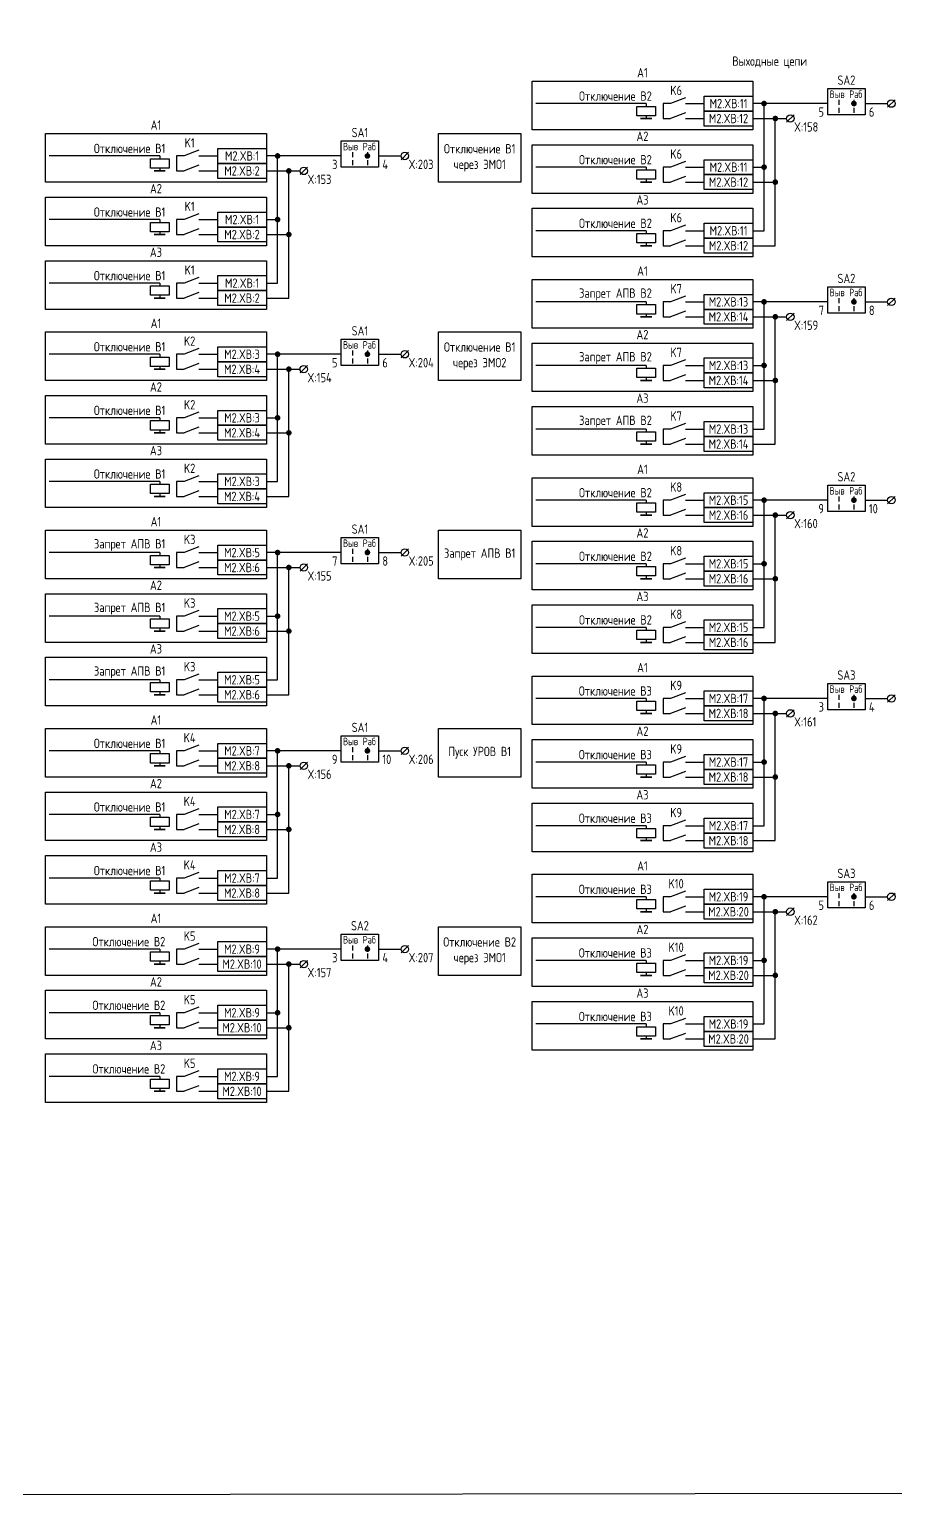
# Model space of a CAD drawing. Header units: millimetres. Extents: x -1245 to 5086, y -99 to 618.
# Drawn here: x 1699.7 to 1931.1, y -99 to 296.8 of the extents above; entities that cross this region are included whole.
import ezdxf

# ---------------------------------------------------------------- set-up
doc = ezdxf.new("R2010")
doc.units = ezdxf.units.MM
doc.styles.add('Gost_type_A', font='GOST_A.TTF')

# ---------------------------------------------------------------- blocks, each defined once
blk = doc.blocks.new('POINT')
at = {"const_width": 0.75}
blk.add_lwpolyline([(-0.375, 0, 1), (0.375, 0, 1)], format="xyb", close=True, dxfattribs=at)
blk = doc.blocks.new('Переключатель_положение')
for p, q in [((2, 1), (2, -0.34)), ((2, -1.14), (2, -2.49))]:
    blk.add_line(p, q)

msp = doc.modelspace()

# ---------------------------------------------------------------- linework, layer by layer
at = {"ltscale": 4.32}
for p, q in [((1875, 278.5), (1871, 277)), ((1875, 274.5), (1871, 273)), ((1745, 264.5), (1741, 263)), ((1875, 261.5), (1871, 260)), ((1745, 260.5), (1741, 259)), ((1875, 257.5), (1871, 256)), ((1745, 247.5), (1741, 246)), ((1745, 243.5), (1741, 242)), ((1875, 244.5), (1871, 243)), ((1875, 240.5), (1871, 239)), ((1745, 230.5), (1741, 229)), ((1745, 226.5), (1741, 225)), ((1875, 225.5), (1871, 224)), ((1875, 221.5), (1871, 220)), ((1745, 211.5), (1741, 210)), ((1745, 207.5), (1741, 206)), ((1875, 208.5), (1871, 207)), ((1875, 204.5), (1871, 203)), ((1745, 194.5), (1741, 193)), ((1745, 190.5), (1741, 189)), ((1875, 191.5), (1871, 190)), ((1875, 187.5), (1871, 186)), ((1745, 177.5), (1741, 176)), ((1745, 173.5), (1741, 172)), ((1875, 172.5), (1871, 171)), ((1875, 168.5), (1871, 167)), ((1745, 158.5), (1741, 157)), ((1745, 154.5), (1741, 153)), ((1875, 155.5), (1871, 154)), ((1875, 151.5), (1871, 150)), ((1745, 141.5), (1741, 140)), ((1745, 137.5), (1741, 136)), ((1875, 138.5), (1871, 137)), ((1875, 134.5), (1871, 133)), ((1745, 124.5), (1741, 123)), ((1745, 120.5), (1741, 119)), ((1875, 119.5), (1871, 118)), ((1875, 115.5), (1871, 114)), ((1745, 105.5), (1741, 104)), ((1745, 101.5), (1741, 100)), ((1875, 102.5), (1871, 101)), ((1875, 98.5), (1871, 97)), ((1745, 88.5), (1741, 87)), ((1745, 84.5), (1741, 83)), ((1875, 85.5), (1871, 84)), ((1875, 81.5), (1871, 80)), ((1745, 71.5), (1741, 70)), ((1745, 67.5), (1741, 66)), ((1875, 66.5), (1871, 65)), ((1875, 62.5), (1871, 61)), ((1745, 52.5), (1741, 51)), ((1745, 48.5), (1741, 47)), ((1875, 49.5), (1871, 48)), ((1875, 45.5), (1871, 44)), ((1745, 35.5), (1741, 34)), ((1875, 32.5), (1871, 31)), ((1745, 31.5), (1741, 30)), ((1875, 28.5), (1871, 27)), ((1745, 18.5), (1741, 17)), ((1745, 14.5), (1741, 13))]:
    msp.add_line(p, q, dxfattribs=at)
for p, q in [((1931.01, 278), (1929.01, 276)), ((1864.5, 277), (1835, 277)), ((1864.5, 277), (1864.5, 276.25)), ((1864.5, 273.75), (1864.5, 273)), ((1913, 277), (1893, 277)), ((1896, 243), (1896, 277)), ((1904.01, 274), (1902.01, 272)), ((1893, 273), (1902, 273)), ((1899, 239), (1899, 273)), ((1734.5, 263), (1705, 263)), ((1734.5, 263), (1734.5, 262.25)), ((1783, 263), (1763, 263)), ((1766, 229), (1766, 263)), ((1801.01, 264), (1799.01, 262)), ((1734.5, 259.75), (1734.5, 259)), ((1763, 259), (1772, 259)), ((1769, 225), (1769, 259)), ((1774.01, 260), (1772.01, 258)), ((1864.5, 260), (1835, 260)), ((1864.5, 260), (1864.5, 259.25)), ((1893, 260), (1896, 260)), ((1864.5, 256.75), (1864.5, 256)), ((1893, 256), (1899, 256)), ((1734.5, 246), (1705, 246)), ((1734.5, 246), (1734.5, 245.25)), ((1763, 246), (1766, 246)), ((1734.5, 242.75), (1734.5, 242)), ((1763, 242), (1769, 242)), ((1864.5, 243), (1835, 243)), ((1864.5, 243), (1864.5, 242.25)), ((1893, 243), (1896, 243)), ((1864.5, 239.75), (1864.5, 239)), ((1893, 239), (1899, 239)), ((1734.5, 229), (1705, 229)), ((1734.5, 229), (1734.5, 228.25)), ((1734.5, 225.75), (1734.5, 225)), ((1763, 229), (1766, 229)), ((1763, 225), (1769, 225)), ((1864.5, 224), (1835, 224)), ((1864.5, 224), (1864.5, 223.25)), ((1913, 224), (1893, 224)), ((1896, 190), (1896, 224)), ((1931.01, 225), (1929.01, 223)), ((1864.5, 220.75), (1864.5, 220)), ((1893, 220), (1902, 220)), ((1899, 186), (1899, 220)), ((1904.01, 221), (1902.01, 219)), ((1734.5, 210), (1705, 210)), ((1734.5, 210), (1734.5, 209.25)), ((1783, 210), (1763, 210)), ((1766, 176), (1766, 210)), ((1801, 211), (1799, 209)), ((1734.5, 206.75), (1734.5, 206)), ((1763, 206), (1772, 206)), ((1769, 172), (1769, 206)), ((1774, 207), (1772, 205)), ((1864.5, 207), (1835, 207)), ((1864.5, 207), (1864.5, 206.25)), ((1893, 207), (1896, 207)), ((1864.5, 203.75), (1864.5, 203)), ((1893, 203), (1899, 203)), ((1734.5, 193), (1705, 193)), ((1734.5, 193), (1734.5, 192.25)), ((1763, 193), (1766, 193)), ((1864.5, 190), (1835, 190)), ((1864.5, 190), (1864.5, 189.25)), ((1893, 190), (1896, 190)), ((1734.5, 189.75), (1734.5, 189)), ((1763, 189), (1769, 189)), ((1864.5, 186.75), (1864.5, 186)), ((1893, 186), (1899, 186)), ((1734.5, 176), (1705, 176)), ((1734.5, 176), (1734.5, 175.25)), ((1763, 176), (1766, 176)), ((1734.5, 172.75), (1734.5, 172)), ((1763, 172), (1769, 172)), ((1864.5, 171), (1835, 171)), ((1864.5, 171), (1864.5, 170.25)), ((1913, 171), (1893, 171)), ((1896, 137), (1896, 171)), ((1931.01, 172), (1929.01, 170)), ((1864.5, 167.75), (1864.5, 167)), ((1893, 167), (1902, 167)), ((1899, 133), (1899, 167)), ((1904.01, 168), (1902.01, 166)), ((1734.5, 157), (1705, 157)), ((1734.5, 157), (1734.5, 156.25)), ((1783, 157), (1763, 157)), ((1766, 123), (1766, 157)), ((1801.01, 158), (1799.01, 156)), ((1734.5, 153.75), (1734.5, 153)), ((1763, 153), (1772, 153)), ((1769, 119), (1769, 153)), ((1774.01, 154), (1772.01, 152)), ((1864.5, 154), (1835, 154)), ((1864.5, 154), (1864.5, 153.25)), ((1864.5, 150.75), (1864.5, 150)), ((1893, 154), (1896, 154)), ((1893, 150), (1899, 150)), ((1734.5, 140), (1705, 140)), ((1734.5, 140), (1734.5, 139.25)), ((1763, 140), (1766, 140)), ((1734.5, 136.75), (1734.5, 136)), ((1763, 136), (1769, 136)), ((1864.5, 137), (1835, 137)), ((1864.5, 137), (1864.5, 136.25)), ((1893, 137), (1896, 137)), ((1864.5, 133.75), (1864.5, 133)), ((1893, 133), (1899, 133)), ((1734.5, 123), (1705, 123)), ((1734.5, 123), (1734.5, 122.25)), ((1763, 123), (1766, 123)), ((1734.5, 119.75), (1734.5, 119)), ((1763, 119), (1769, 119)), ((1931.01, 119), (1929.01, 117)), ((1864.5, 118), (1835, 118)), ((1864.5, 118), (1864.5, 117.25)), ((1913, 118), (1893, 118)), ((1896, 84), (1896, 118)), ((1904.01, 115), (1902.01, 113)), ((1864.5, 114.75), (1864.5, 114)), ((1893, 114), (1902, 114)), ((1899, 80), (1899, 114)), ((1734.5, 104), (1705, 104)), ((1734.5, 104), (1734.5, 103.25)), ((1783, 104), (1763, 104)), ((1766, 70), (1766, 104)), ((1801.01, 105), (1799.01, 103)), ((1734.5, 100.75), (1734.5, 100)), ((1763, 100), (1772, 100)), ((1769, 66), (1769, 100)), ((1774.01, 101), (1772.01, 99)), ((1864.5, 101), (1835, 101)), ((1864.5, 101), (1864.5, 100.25)), ((1893, 101), (1896, 101)), ((1864.5, 97.75), (1864.5, 97)), ((1893, 97), (1899, 97)), ((1734.5, 87), (1705, 87)), ((1734.5, 87), (1734.5, 86.25)), ((1734.5, 83.75), (1734.5, 83)), ((1763, 87), (1766, 87)), ((1864.5, 84), (1835, 84)), ((1864.5, 84), (1864.5, 83.25)), ((1893, 84), (1896, 84)), ((1763, 83), (1769, 83)), ((1864.5, 80.75), (1864.5, 80)), ((1893, 80), (1899, 80)), ((1734.5, 70), (1705, 70)), ((1734.5, 70), (1734.5, 69.25)), ((1763, 70), (1766, 70)), ((1734.5, 66.75), (1734.5, 66)), ((1763, 66), (1769, 66)), ((1864.5, 65), (1835, 65)), ((1864.5, 65), (1864.5, 64.25)), ((1913, 65), (1893, 65)), ((1896, 31), (1896, 65)), ((1931.01, 66), (1929.01, 64)), ((1864.5, 61.75), (1864.5, 61)), ((1893, 61), (1902, 61)), ((1899, 27), (1899, 61)), ((1904.01, 62), (1902.01, 60)), ((1801.01, 52), (1799.01, 50)), ((1734.5, 51), (1705, 51)), ((1734.5, 51), (1734.5, 50.25)), ((1734.5, 47.75), (1734.5, 47)), ((1783, 51), (1763, 51)), ((1766, 17), (1766, 51)), ((1774.01, 48), (1772.01, 46)), ((1864.5, 48), (1835, 48)), ((1864.5, 48), (1864.5, 47.25)), ((1893, 48), (1896, 48)), ((1763, 47), (1772, 47)), ((1769, 13), (1769, 47)), ((1864.5, 44.75), (1864.5, 44)), ((1893, 44), (1899, 44)), ((1734.5, 34), (1705, 34)), ((1734.5, 34), (1734.5, 33.25)), ((1763, 34), (1766, 34)), ((1734.5, 30.75), (1734.5, 30)), ((1763, 30), (1769, 30)), ((1864.5, 31), (1835, 31)), ((1864.5, 31), (1864.5, 30.25)), ((1864.5, 27.75), (1864.5, 27)), ((1893, 31), (1896, 31)), ((1893, 27), (1899, 27)), ((1734.5, 17), (1705, 17)), ((1734.5, 17), (1734.5, 16.25)), ((1763, 17), (1766, 17)), ((1734.5, 13.75), (1734.5, 13)), ((1763, 13), (1769, 13))]:
    msp.add_line(p, q)
at = {"ltscale": 1.08}
for p, q in [((1871, 277), (1869, 277)), ((1869, 277), (1869, 273)), ((1875, 277), (1880, 277)), ((1869, 273), (1871, 273)), ((1875, 273), (1880, 273)), ((1741, 263), (1739, 263)), ((1739, 263), (1739, 259)), ((1745, 263), (1750, 263)), ((1739, 259), (1741, 259)), ((1745, 259), (1750, 259)), ((1871, 260), (1869, 260)), ((1869, 260), (1869, 256)), ((1875, 260), (1880, 260)), ((1869, 256), (1871, 256)), ((1875, 256), (1880, 256)), ((1741, 246), (1739, 246)), ((1739, 246), (1739, 242)), ((1745, 246), (1750, 246)), ((1739, 242), (1741, 242)), ((1745, 242), (1750, 242)), ((1871, 243), (1869, 243)), ((1869, 243), (1869, 239)), ((1875, 243), (1880, 243)), ((1869, 239), (1871, 239)), ((1875, 239), (1880, 239)), ((1741, 229), (1739, 229)), ((1739, 229), (1739, 225)), ((1745, 229), (1750, 229)), ((1739, 225), (1741, 225)), ((1745, 225), (1750, 225)), ((1871, 224), (1869, 224)), ((1869, 224), (1869, 220)), ((1875, 224), (1880, 224)), ((1869, 220), (1871, 220)), ((1875, 220), (1880, 220)), ((1741, 210), (1739, 210)), ((1739, 210), (1739, 206)), ((1745, 210), (1750, 210)), ((1739, 206), (1741, 206)), ((1745, 206), (1750, 206)), ((1871, 207), (1869, 207)), ((1869, 207), (1869, 203)), ((1875, 207), (1880, 207)), ((1869, 203), (1871, 203)), ((1875, 203), (1880, 203)), ((1741, 193), (1739, 193)), ((1739, 193), (1739, 189)), ((1745, 193), (1750, 193)), ((1871, 190), (1869, 190)), ((1869, 190), (1869, 186)), ((1875, 190), (1880, 190)), ((1739, 189), (1741, 189)), ((1745, 189), (1750, 189)), ((1869, 186), (1871, 186)), ((1875, 186), (1880, 186)), ((1741, 176), (1739, 176)), ((1739, 176), (1739, 172)), ((1745, 176), (1750, 176)), ((1739, 172), (1741, 172)), ((1745, 172), (1750, 172)), ((1871, 171), (1869, 171)), ((1869, 171), (1869, 167)), ((1875, 171), (1880, 171)), ((1869, 167), (1871, 167)), ((1875, 167), (1880, 167)), ((1741, 157), (1739, 157)), ((1739, 157), (1739, 153)), ((1745, 157), (1750, 157)), ((1739, 153), (1741, 153)), ((1745, 153), (1750, 153)), ((1871, 154), (1869, 154)), ((1869, 154), (1869, 150)), ((1875, 154), (1880, 154)), ((1869, 150), (1871, 150)), ((1875, 150), (1880, 150)), ((1741, 140), (1739, 140)), ((1739, 140), (1739, 136)), ((1745, 140), (1750, 140)), ((1739, 136), (1741, 136)), ((1745, 136), (1750, 136)), ((1871, 137), (1869, 137)), ((1869, 137), (1869, 133)), ((1875, 137), (1880, 137)), ((1869, 133), (1871, 133)), ((1875, 133), (1880, 133)), ((1741, 123), (1739, 123)), ((1739, 123), (1739, 119)), ((1745, 123), (1750, 123)), ((1739, 119), (1741, 119)), ((1745, 119), (1750, 119)), ((1871, 118), (1869, 118)), ((1869, 118), (1869, 114)), ((1875, 118), (1880, 118)), ((1869, 114), (1871, 114)), ((1875, 114), (1880, 114)), ((1741, 104), (1739, 104)), ((1739, 104), (1739, 100)), ((1745, 104), (1750, 104)), ((1739, 100), (1741, 100)), ((1745, 100), (1750, 100)), ((1871, 101), (1869, 101)), ((1869, 101), (1869, 97)), ((1875, 101), (1880, 101)), ((1869, 97), (1871, 97)), ((1875, 97), (1880, 97)), ((1741, 87), (1739, 87)), ((1739, 87), (1739, 83)), ((1745, 87), (1750, 87)), ((1871, 84), (1869, 84)), ((1869, 84), (1869, 80)), ((1875, 84), (1880, 84)), ((1739, 83), (1741, 83)), ((1745, 83), (1750, 83)), ((1869, 80), (1871, 80)), ((1875, 80), (1880, 80)), ((1741, 70), (1739, 70)), ((1739, 70), (1739, 66)), ((1745, 70), (1750, 70)), ((1739, 66), (1741, 66)), ((1745, 66), (1750, 66)), ((1871, 65), (1869, 65)), ((1869, 65), (1869, 61)), ((1875, 65), (1880, 65)), ((1869, 61), (1871, 61)), ((1875, 61), (1880, 61)), ((1741, 51), (1739, 51)), ((1739, 51), (1739, 47)), ((1745, 51), (1750, 51)), ((1871, 48), (1869, 48)), ((1869, 48), (1869, 44)), ((1875, 48), (1880, 48)), ((1739, 47), (1741, 47)), ((1745, 47), (1750, 47)), ((1869, 44), (1871, 44)), ((1875, 44), (1880, 44)), ((1741, 34), (1739, 34)), ((1739, 34), (1739, 30)), ((1745, 34), (1750, 34)), ((1739, 30), (1741, 30)), ((1745, 30), (1750, 30)), ((1871, 31), (1869, 31)), ((1869, 31), (1869, 27)), ((1875, 31), (1880, 31)), ((1869, 27), (1871, 27)), ((1875, 27), (1880, 27)), ((1741, 17), (1739, 17)), ((1739, 17), (1739, 13)), ((1745, 17), (1750, 17)), ((1739, 13), (1741, 13)), ((1745, 13), (1750, 13))]:
    msp.add_line(p, q, dxfattribs=at)
at = {"ltscale": 4}
for p, q in [((1923, 277), (1929.01, 277)), ((1793, 263), (1799, 263)), ((1923, 224), (1929.01, 224)), ((1793, 210), (1799, 210)), ((1923, 171), (1929.01, 171)), ((1793, 157), (1799.01, 157)), ((1923, 118), (1929.01, 118)), ((1793, 104), (1799.01, 104)), ((1923, 65), (1929.01, 65)), ((1793, 51), (1799.01, 51))]:
    msp.add_line(p, q, dxfattribs=at)
at = {"color": 3}
msp.add_lwpolyline([(-1245, 609), (5086, 618), (5086, -90), (-1245, -99)], close=True, dxfattribs=at)
for points in [[(1834, 283), (1893, 283), (1893, 270), (1834, 270)], [(1913, 281), (1923, 281), (1923, 274), (1913, 274)], [(1880, 279), (1893, 279), (1893, 275), (1880, 275)], [(1867, 276.25), (1867, 273.75), (1862, 273.75), (1862, 276.25)], [(1880, 275), (1893, 275), (1893, 271), (1880, 271)], [(1866, 273), (1863, 273)], [(1704, 269), (1763, 269), (1763, 256), (1704, 256)], [(1783, 267), (1793, 267), (1793, 260), (1783, 260)], [(1809, 269), (1831, 269), (1831, 256), (1809, 256)], [(1834, 266), (1893, 266), (1893, 253), (1834, 253)], [(1737, 262.25), (1737, 259.75), (1732, 259.75), (1732, 262.25)], [(1750, 265), (1763, 265), (1763, 261), (1750, 261)], [(1880, 262), (1893, 262), (1893, 258), (1880, 258)], [(1736, 259), (1733, 259)], [(1750, 261), (1763, 261), (1763, 257), (1750, 257)], [(1867, 259.25), (1867, 256.75), (1862, 256.75), (1862, 259.25)], [(1880, 258), (1893, 258), (1893, 254), (1880, 254)], [(1866, 256), (1863, 256)], [(1704, 252), (1763, 252), (1763, 239), (1704, 239)], [(1750, 248), (1763, 248), (1763, 244), (1750, 244)], [(1834, 249), (1893, 249), (1893, 236), (1834, 236)], [(1737, 245.25), (1737, 242.75), (1732, 242.75), (1732, 245.25)], [(1736, 242), (1733, 242)], [(1750, 244), (1763, 244), (1763, 240), (1750, 240)], [(1867, 242.25), (1867, 239.75), (1862, 239.75), (1862, 242.25)], [(1880, 245), (1893, 245), (1893, 241), (1880, 241)], [(1866, 239), (1863, 239)], [(1880, 241), (1893, 241), (1893, 237), (1880, 237)], [(1704, 235), (1763, 235), (1763, 222), (1704, 222)], [(1750, 231), (1763, 231), (1763, 227), (1750, 227)], [(1834, 230), (1893, 230), (1893, 217), (1834, 217)], [(1737, 228.25), (1737, 225.75), (1732, 225.75), (1732, 228.25)], [(1750, 227), (1763, 227), (1763, 223), (1750, 223)], [(1880, 226), (1893, 226), (1893, 222), (1880, 222)], [(1913, 228), (1923, 228), (1923, 221), (1913, 221)], [(1736, 225), (1733, 225)], [(1867, 223.25), (1867, 220.75), (1862, 220.75), (1862, 223.25)], [(1880, 222), (1893, 222), (1893, 218), (1880, 218)], [(1866, 220), (1863, 220)], [(1704, 216), (1763, 216), (1763, 203), (1704, 203)], [(1783, 214), (1793, 214), (1793, 207), (1783, 207)], [(1809, 216), (1831, 216), (1831, 203), (1809, 203)], [(1750, 212), (1763, 212), (1763, 208), (1750, 208)], [(1834, 213), (1893, 213), (1893, 200), (1834, 200)], [(1737, 209.25), (1737, 206.75), (1732, 206.75), (1732, 209.25)], [(1736, 206), (1733, 206)], [(1750, 208), (1763, 208), (1763, 204), (1750, 204)], [(1867, 206.25), (1867, 203.75), (1862, 203.75), (1862, 206.25)], [(1880, 209), (1893, 209), (1893, 205), (1880, 205)], [(1866, 203), (1863, 203)], [(1880, 205), (1893, 205), (1893, 201), (1880, 201)], [(1704, 199), (1763, 199), (1763, 186), (1704, 186)], [(1750, 195), (1763, 195), (1763, 191), (1750, 191)], [(1834, 196), (1893, 196), (1893, 183), (1834, 183)], [(1737, 192.25), (1737, 189.75), (1732, 189.75), (1732, 192.25)], [(1750, 191), (1763, 191), (1763, 187), (1750, 187)], [(1880, 192), (1893, 192), (1893, 188), (1880, 188)], [(1736, 189), (1733, 189)], [(1867, 189.25), (1867, 186.75), (1862, 186.75), (1862, 189.25)], [(1880, 188), (1893, 188), (1893, 184), (1880, 184)], [(1866, 186), (1863, 186)], [(1704, 182), (1763, 182), (1763, 169), (1704, 169)], [(1737, 175.25), (1737, 172.75), (1732, 172.75), (1732, 175.25)], [(1750, 178), (1763, 178), (1763, 174), (1750, 174)], [(1834, 177), (1893, 177), (1893, 164), (1834, 164)], [(1913, 175), (1923, 175), (1923, 168), (1913, 168)], [(1736, 172), (1733, 172)], [(1750, 174), (1763, 174), (1763, 170), (1750, 170)], [(1867, 170.25), (1867, 167.75), (1862, 167.75), (1862, 170.25)], [(1880, 173), (1893, 173), (1893, 169), (1880, 169)], [(1866, 167), (1863, 167)], [(1880, 169), (1893, 169), (1893, 165), (1880, 165)], [(1704, 163), (1763, 163), (1763, 150), (1704, 150)], [(1809, 163), (1831, 163), (1831, 150), (1809, 150)], [(1750, 159), (1763, 159), (1763, 155), (1750, 155)], [(1783, 161), (1793, 161), (1793, 154), (1783, 154)], [(1834, 160), (1893, 160), (1893, 147), (1834, 147)], [(1737, 156.25), (1737, 153.75), (1732, 153.75), (1732, 156.25)], [(1750, 155), (1763, 155), (1763, 151), (1750, 151)], [(1880, 156), (1893, 156), (1893, 152), (1880, 152)], [(1736, 153), (1733, 153)], [(1867, 153.25), (1867, 150.75), (1862, 150.75), (1862, 153.25)], [(1880, 152), (1893, 152), (1893, 148), (1880, 148)], [(1866, 150), (1863, 150)], [(1704, 146), (1763, 146), (1763, 133), (1704, 133)], [(1834, 143), (1893, 143), (1893, 130), (1834, 130)], [(1737, 139.25), (1737, 136.75), (1732, 136.75), (1732, 139.25)], [(1750, 142), (1763, 142), (1763, 138), (1750, 138)], [(1880, 139), (1893, 139), (1893, 135), (1880, 135)], [(1736, 136), (1733, 136)], [(1750, 138), (1763, 138), (1763, 134), (1750, 134)], [(1867, 136.25), (1867, 133.75), (1862, 133.75), (1862, 136.25)], [(1880, 135), (1893, 135), (1893, 131), (1880, 131)], [(1866, 133), (1863, 133)], [(1704, 129), (1763, 129), (1763, 116), (1704, 116)], [(1750, 125), (1763, 125), (1763, 121), (1750, 121)], [(1834, 124), (1893, 124), (1893, 111), (1834, 111)], [(1737, 122.25), (1737, 119.75), (1732, 119.75), (1732, 122.25)], [(1736, 119), (1733, 119)], [(1750, 121), (1763, 121), (1763, 117), (1750, 117)], [(1880, 120), (1893, 120), (1893, 116), (1880, 116)], [(1913, 122), (1923, 122), (1923, 115), (1913, 115)], [(1867, 117.25), (1867, 114.75), (1862, 114.75), (1862, 117.25)], [(1880, 116), (1893, 116), (1893, 112), (1880, 112)], [(1866, 114), (1863, 114)], [(1704, 110), (1763, 110), (1763, 97), (1704, 97)], [(1783, 108), (1793, 108), (1793, 101), (1783, 101)], [(1809, 110), (1831, 110), (1831, 97), (1809, 97)], [(1834, 107), (1893, 107), (1893, 94), (1834, 94)], [(1737, 103.25), (1737, 100.75), (1732, 100.75), (1732, 103.25)], [(1750, 106), (1763, 106), (1763, 102), (1750, 102)], [(1880, 103), (1893, 103), (1893, 99), (1880, 99)], [(1736, 100), (1733, 100)], [(1750, 102), (1763, 102), (1763, 98), (1750, 98)], [(1867, 100.25), (1867, 97.75), (1862, 97.75), (1862, 100.25)], [(1880, 99), (1893, 99), (1893, 95), (1880, 95)], [(1866, 97), (1863, 97)], [(1704, 93), (1763, 93), (1763, 80), (1704, 80)], [(1750, 89), (1763, 89), (1763, 85), (1750, 85)], [(1834, 90), (1893, 90), (1893, 77), (1834, 77)], [(1737, 86.25), (1737, 83.75), (1732, 83.75), (1732, 86.25)], [(1750, 85), (1763, 85), (1763, 81), (1750, 81)], [(1867, 83.25), (1867, 80.75), (1862, 80.75), (1862, 83.25)], [(1880, 86), (1893, 86), (1893, 82), (1880, 82)], [(1736, 83), (1733, 83)], [(1866, 80), (1863, 80)], [(1880, 82), (1893, 82), (1893, 78), (1880, 78)], [(1704, 76), (1763, 76), (1763, 63), (1704, 63)], [(1750, 72), (1763, 72), (1763, 68), (1750, 68)], [(1737, 69.25), (1737, 66.75), (1732, 66.75), (1732, 69.25)], [(1750, 68), (1763, 68), (1763, 64), (1750, 64)], [(1834, 71), (1893, 71), (1893, 58), (1834, 58)], [(1913, 69), (1923, 69), (1923, 62), (1913, 62)], [(1736, 66), (1733, 66)], [(1867, 64.25), (1867, 61.75), (1862, 61.75), (1862, 64.25)], [(1880, 67), (1893, 67), (1893, 63), (1880, 63)], [(1866, 61), (1863, 61)], [(1880, 63), (1893, 63), (1893, 59), (1880, 59)], [(1704, 57), (1763, 57), (1763, 44), (1704, 44)], [(1809, 57), (1831, 57), (1831, 44), (1809, 44)], [(1750, 53), (1763, 53), (1763, 49), (1750, 49)], [(1783, 55), (1793, 55), (1793, 48), (1783, 48)], [(1834, 54), (1893, 54), (1893, 41), (1834, 41)], [(1737, 50.25), (1737, 47.75), (1732, 47.75), (1732, 50.25)], [(1750, 49), (1763, 49), (1763, 45), (1750, 45)], [(1880, 50), (1893, 50), (1893, 46), (1880, 46)], [(1736, 47), (1733, 47)], [(1867, 47.25), (1867, 44.75), (1862, 44.75), (1862, 47.25)], [(1866, 44), (1863, 44)], [(1880, 46), (1893, 46), (1893, 42), (1880, 42)], [(1704, 40), (1763, 40), (1763, 27), (1704, 27)], [(1750, 36), (1763, 36), (1763, 32), (1750, 32)], [(1834, 37), (1893, 37), (1893, 24), (1834, 24)], [(1737, 33.25), (1737, 30.75), (1732, 30.75), (1732, 33.25)], [(1750, 32), (1763, 32), (1763, 28), (1750, 28)], [(1880, 33), (1893, 33), (1893, 29), (1880, 29)], [(1736, 30), (1733, 30)], [(1867, 30.25), (1867, 27.75), (1862, 27.75), (1862, 30.25)], [(1880, 29), (1893, 29), (1893, 25), (1880, 25)], [(1866, 27), (1863, 27)], [(1704, 23), (1763, 23), (1763, 10), (1704, 10)], [(1737, 16.25), (1737, 13.75), (1732, 13.75), (1732, 16.25)], [(1750, 19), (1763, 19), (1763, 15), (1750, 15)], [(1736, 13), (1733, 13)], [(1750, 15), (1763, 15), (1763, 11), (1750, 11)]]:
    msp.add_lwpolyline(points, close=True)
for centre in [(1930.01, 277), (1903.01, 273), (1800.01, 263), (1773.01, 259), (1930.01, 224), (1903.01, 220), (1800, 210), (1773, 206), (1930.01, 171), (1903.01, 167), (1800.01, 157), (1773.01, 153), (1930.01, 118), (1903.01, 114), (1800.01, 104), (1773.01, 100), (1930.01, 65), (1903.01, 61), (1800.01, 51), (1773.01, 47)]:
    msp.add_circle(centre, 1)

# ---------------------------------------------------------------- block references
for name, p in [('POINT', (1896, 277)), ('Переключатель_положение', (1914, 277)), ('POINT', (1920, 277)), ('Переключатель_положение', (1918, 277)), ('POINT', (1899, 273)), ('POINT', (1766, 263)), ('Переключатель_положение', (1784, 263)), ('POINT', (1790, 263)), ('Переключатель_положение', (1788, 263)), ('POINT', (1769, 259)), ('POINT', (1896, 260)), ('POINT', (1899, 256)), ('POINT', (1766, 246)), ('POINT', (1769, 242)), ('POINT', (1896, 224)), ('Переключатель_положение', (1914, 224)), ('POINT', (1920, 224)), ('Переключатель_положение', (1918, 224)), ('POINT', (1899, 220)), ('POINT', (1766, 210)), ('Переключатель_положение', (1784, 210)), ('POINT', (1790, 210)), ('Переключатель_положение', (1788, 210)), ('POINT', (1769, 206)), ('POINT', (1896, 207)), ('POINT', (1899, 203)), ('POINT', (1766, 193)), ('POINT', (1769, 189)), ('POINT', (1896, 171)), ('Переключатель_положение', (1914, 171)), ('POINT', (1920, 171)), ('Переключатель_положение', (1918, 171)), ('POINT', (1899, 167)), ('POINT', (1766, 157)), ('Переключатель_положение', (1784, 157)), ('POINT', (1790, 157)), ('Переключатель_положение', (1788, 157)), ('POINT', (1896, 154)), ('POINT', (1769, 153)), ('POINT', (1899, 150)), ('POINT', (1766, 140)), ('POINT', (1769, 136)), ('POINT', (1896, 118)), ('Переключатель_положение', (1914, 118)), ('POINT', (1920, 118)), ('Переключатель_положение', (1918, 118)), ('POINT', (1899, 114)), ('POINT', (1766, 104)), ('Переключатель_положение', (1784, 104)), ('POINT', (1790, 104)), ('Переключатель_положение', (1788, 104)), ('POINT', (1769, 100)), ('POINT', (1896, 101)), ('POINT', (1899, 97)), ('POINT', (1766, 87)), ('POINT', (1769, 83)), ('POINT', (1896, 65)), ('Переключатель_положение', (1914, 65)), ('POINT', (1920, 65)), ('Переключатель_положение', (1918, 65)), ('POINT', (1899, 61)), ('POINT', (1766, 51)), ('Переключатель_положение', (1784, 51)), ('POINT', (1790, 51)), ('Переключатель_положение', (1788, 51)), ('POINT', (1769, 47)), ('POINT', (1896, 48)), ('POINT', (1899, 44)), ('POINT', (1766, 34)), ('POINT', (1769, 30))]:
    msp.add_blockref(name, p)

# ---------------------------------------------------------------- texts
at = {"char_height": 2.5, "line_spacing_factor": 0.9, "style": 'Gost_type_A'}
for s, insert, width, attachment_point in [('Выходные цепи', (1897.5, 288), 395, 5), ('A1', (1863.5, 284), 59, 8), ('A1', (1733.5, 270), 59, 8), ('A2', (1863.5, 267), 59, 8), ('X:158', (1904.01, 272), 8, 1), ('X:203', (1801.01, 262), 8, 1), ('X:153', (1774.01, 258), 8, 1), ('A2', (1733.5, 253), 59, 8), ('A3', (1863.5, 250), 59, 8), ('A3', (1733.5, 236), 59, 8), ('A1', (1863.5, 231), 59, 8), ('A1', (1733.5, 217), 59, 8), ('X:159', (1904.01, 219), 8, 1), ('A2', (1863.5, 214), 59, 8), ('X:204', (1801, 209), 8, 1), ('A2', (1733.5, 200), 59, 8), ('X:154', (1774, 205), 8, 1), ('A3', (1863.5, 197), 59, 8), ('A3', (1733.5, 183), 59, 8), ('A1', (1863.5, 178), 59, 8), ('A1', (1733.5, 164), 59, 8), ('A2', (1863.5, 161), 59, 8), ('X:160', (1904.01, 166), 8, 1), ('X:205', (1801.01, 156), 8, 1), ('X:155', (1774.01, 152), 8, 1), ('A2', (1733.5, 147), 59, 8), ('A3', (1863.5, 144), 59, 8), ('A3', (1733.5, 130), 59, 8), ('A1', (1863.5, 125), 59, 8), ('A1', (1733.5, 111), 59, 8), ('X:161', (1904.01, 113), 8, 1), ('A2', (1863.5, 108), 59, 8), ('X:206', (1801.01, 103), 8, 1), ('X:156', (1774.01, 99), 8, 1), ('A2', (1733.5, 94), 59, 8), ('A3', (1863.5, 91), 59, 8), ('A3', (1733.5, 77), 59, 8), ('A1', (1863.5, 72), 59, 8), ('A1', (1733.5, 58), 59, 8), ('X:162', (1904.01, 60), 8, 1), ('A2', (1863.5, 55), 59, 8), ('X:207', (1801.01, 50), 8, 1), ('X:157', (1774.01, 46), 8, 1), ('A2', (1733.5, 41), 59, 8), ('A3', (1863.5, 38), 59, 8), ('A3', (1733.5, 24), 59, 8)]:
    msp.add_mtext(s, dxfattribs=dict(at, insert=insert, width=width, attachment_point=attachment_point))
at = {"style": 'Gost_type_A'}
for s, insert, char_height, width, attachment_point in [('K6', (1872.5, 280.5), 2.5, 5, 5), ('SA2', (1918, 282), 2.5, 10, 8), ('Отключение В2', (1866, 279), 2.5, 31.0015, 6), ('M2.XВ:11', (1886.5, 277), 2.5, 13, 5), ('Выв', (1915.5, 279.5), 2, 5, 5), ('Раб', (1920.5, 279.5), 2, 5, 5), ('M2.XВ:12', (1886.5, 273), 2.5, 13, 5), ('5', (1912, 275.98), 2.5, 5, 3), ('6', (1924, 275.98), 2.5, 5, 1), ('SA1', (1788, 268), 2.5, 10, 8), ('Отключение В1', (1736, 265), 2.5, 31.0015, 6), ('K1', (1742.5, 266.5), 2.5, 5, 5), ('Выв', (1785.5, 265.5), 2, 5, 5), ('Раб', (1790.5, 265.5), 2, 5, 5), ('Отключение В1\\Pчерез ЭМО1', (1820, 262.5), 2.5, 21.9988, 5), ('M2.XВ:1', (1756.5, 263), 2.5, 13, 5), ('3', (1782, 261.98), 2.5, 5, 3), ('4', (1794, 261.98), 2.5, 5, 1), ('Отключение В2', (1866, 262), 2.5, 31.0015, 6), ('K6', (1872.5, 263.5), 2.5, 5, 5), ('M2.XВ:11', (1886.5, 260), 2.5, 13, 5), ('M2.XВ:2', (1756.5, 259), 2.5, 13, 5), ('M2.XВ:12', (1886.5, 256), 2.5, 13, 5), ('K1', (1742.5, 249.5), 2.5, 5, 5), ('Отключение В1', (1736, 248), 2.5, 31.0015, 6), ('M2.XВ:1', (1756.5, 246), 2.5, 13, 5), ('Отключение В2', (1866, 245), 2.5, 31.0015, 6), ('K6', (1872.5, 246.5), 2.5, 5, 5), ('M2.XВ:2', (1756.5, 242), 2.5, 13, 5), ('M2.XВ:11', (1886.5, 243), 2.5, 13, 5), ('M2.XВ:12', (1886.5, 239), 2.5, 13, 5), ('K1', (1742.5, 232.5), 2.5, 5, 5), ('Отключение В1', (1736, 231), 2.5, 31.0015, 6), ('M2.XВ:1', (1756.5, 229), 2.5, 13, 5), ('SA2', (1918, 229), 2.5, 10, 8), ('M2.XВ:2', (1756.5, 225), 2.5, 13, 5), (' Запрет АПВ В2', (1866, 226), 2.5, 31.0015, 6), ('K7', (1872.5, 227.5), 2.5, 5, 5), ('Выв', (1915.5, 226.5), 2, 5, 5), ('Раб', (1920.5, 226.5), 2, 5, 5), ('M2.XВ:13', (1886.5, 224), 2.5, 13, 5), ('7', (1912, 222.98), 2.5, 5, 3), ('8', (1924, 222.98), 2.5, 5, 1), ('M2.XВ:14', (1886.5, 220), 2.5, 13, 5), ('K2', (1742.5, 213.5), 2.5, 5, 5), ('SA1', (1788, 215), 2.5, 10, 8), ('Отключение В1', (1736, 212), 2.5, 31.0015, 6), ('M2.XВ:3', (1756.5, 210), 2.5, 13, 5), ('Выв', (1785.5, 212.5), 2, 5, 5), ('Раб', (1790.5, 212.5), 2, 5, 5), ('Отключение В1\\Pчерез ЭМО2', (1820, 209.5), 2.5, 21.9988, 5), (' Запрет АПВ В2', (1866, 209), 2.5, 31.0015, 6), ('K7', (1872.5, 210.5), 2.5, 5, 5), ('M2.XВ:4', (1756.5, 206), 2.5, 13, 5), ('5', (1782, 208.98), 2.5, 5, 3), ('6', (1794, 208.98), 2.5, 5, 1), ('M2.XВ:13', (1886.5, 207), 2.5, 13, 5), ('M2.XВ:14', (1886.5, 203), 2.5, 13, 5), ('Отключение В1', (1736, 195), 2.5, 31.0015, 6), ('K2', (1742.5, 196.5), 2.5, 5, 5), ('M2.XВ:3', (1756.5, 193), 2.5, 13, 5), ('K7', (1872.5, 193.5), 2.5, 5, 5), ('M2.XВ:4', (1756.5, 189), 2.5, 13, 5), (' Запрет АПВ В2', (1866, 192), 2.5, 31.0015, 6), ('M2.XВ:13', (1886.5, 190), 2.5, 13, 5), ('M2.XВ:14', (1886.5, 186), 2.5, 13, 5), ('Отключение В1', (1736, 178), 2.5, 31.0015, 6), ('K2', (1742.5, 179.5), 2.5, 5, 5), ('SA2', (1918, 176), 2.5, 10, 8), ('M2.XВ:3', (1756.5, 176), 2.5, 13, 5), ('Отключение В2', (1866, 173), 2.5, 31.0015, 6), ('K8', (1872.5, 174.5), 2.5, 5, 5), ('Выв', (1915.5, 173.5), 2, 5, 5), ('Раб', (1920.5, 173.5), 2, 5, 5), ('M2.XВ:4', (1756.5, 172), 2.5, 13, 5), ('M2.XВ:15', (1886.5, 171), 2.5, 13, 5), ('M2.XВ:16', (1886.5, 167), 2.5, 13, 5), ('9', (1912, 169.98), 2.5, 5, 3), ('10', (1924, 169.98), 2.5, 5, 1), ('SA1', (1788, 162), 2.5, 10, 8), (' Запрет АПВ В1', (1736, 159), 2.5, 31.0015, 6), ('K3', (1742.5, 160.5), 2.5, 5, 5), ('Выв', (1785.5, 159.5), 2, 5, 5), ('Раб', (1790.5, 159.5), 2, 5, 5), ('K8', (1872.5, 157.5), 2.5, 5, 5), ('M2.XВ:5', (1756.5, 157), 2.5, 13, 5), ('7', (1782, 155.98), 2.5, 5, 3), ('8', (1794, 155.98), 2.5, 5, 1), ('Запрет АПВ В1', (1820, 156.5), 2.5, 21.9988, 5), ('Отключение В2', (1866, 156), 2.5, 31.0015, 6), ('M2.XВ:15', (1886.5, 154), 2.5, 13, 5), ('M2.XВ:6', (1756.5, 153), 2.5, 13, 5), ('M2.XВ:16', (1886.5, 150), 2.5, 13, 5), (' Запрет АПВ В1', (1736, 142), 2.5, 31.0015, 6), ('K3', (1742.5, 143.5), 2.5, 5, 5), ('M2.XВ:5', (1756.5, 140), 2.5, 13, 5), ('Отключение В2', (1866, 139), 2.5, 31.0015, 6), ('K8', (1872.5, 140.5), 2.5, 5, 5), ('M2.XВ:6', (1756.5, 136), 2.5, 13, 5), ('M2.XВ:15', (1886.5, 137), 2.5, 13, 5), ('M2.XВ:16', (1886.5, 133), 2.5, 13, 5), ('K3', (1742.5, 126.5), 2.5, 5, 5), (' Запрет АПВ В1', (1736, 125), 2.5, 31.0015, 6), ('M2.XВ:5', (1756.5, 123), 2.5, 13, 5), ('K9', (1872.5, 121.5), 2.5, 5, 5), ('SA3', (1918, 123), 2.5, 10, 8), ('M2.XВ:6', (1756.5, 119), 2.5, 13, 5), ('Отключение В3', (1866, 120), 2.5, 31.0015, 6), ('M2.XВ:17', (1886.5, 118), 2.5, 13, 5), ('Выв', (1915.5, 120.5), 2, 5, 5), ('Раб', (1920.5, 120.5), 2, 5, 5), ('M2.XВ:18', (1886.5, 114), 2.5, 13, 5), ('3', (1912, 116.98), 2.5, 5, 3), ('4', (1924, 116.98), 2.5, 5, 1), ('SA1', (1788, 109), 2.5, 10, 8), ('Отключение В1', (1736, 106), 2.5, 31.0015, 6), ('K4', (1742.5, 107.5), 2.5, 5, 5), ('Выв', (1785.5, 106.5), 2, 5, 5), ('Раб', (1790.5, 106.5), 2, 5, 5), ('M2.XВ:7', (1756.5, 104), 2.5, 13, 5), ('9', (1782, 102.98), 2.5, 5, 3), ('10', (1794, 102.98), 2.5, 5, 1), ('Пуск УРОВ В1', (1820, 103.5), 2.5, 21.9988, 5), ('Отключение В3', (1866, 103), 2.5, 31.0015, 6), ('K9', (1872.5, 104.5), 2.5, 5, 5), ('M2.XВ:8', (1756.5, 100), 2.5, 13, 5), ('M2.XВ:17', (1886.5, 101), 2.5, 13, 5), ('M2.XВ:18', (1886.5, 97), 2.5, 13, 5), ('K4', (1742.5, 90.5), 2.5, 5, 5), ('Отключение В1', (1736, 89), 2.5, 31.0015, 6), ('M2.XВ:7', (1756.5, 87), 2.5, 13, 5), ('Отключение В3', (1866, 86), 2.5, 31.0015, 6), ('K9', (1872.5, 87.5), 2.5, 5, 5), ('M2.XВ:8', (1756.5, 83), 2.5, 13, 5), ('M2.XВ:17', (1886.5, 84), 2.5, 13, 5), ('M2.XВ:18', (1886.5, 80), 2.5, 13, 5), ('Отключение В1', (1736, 72), 2.5, 31.0015, 6), ('K4', (1742.5, 73.5), 2.5, 5, 5), ('M2.XВ:7', (1756.5, 70), 2.5, 13, 5), ('SA3', (1918, 70), 2.5, 10, 8), ('Отключение В3', (1866, 67), 2.5, 31.0015, 6), ('K10', (1872.5, 68.5), 2.5, 5, 5), ('Выв', (1915.5, 67.5), 2, 5, 5), ('Раб', (1920.5, 67.5), 2, 5, 5), ('M2.XВ:8', (1756.5, 66), 2.5, 13, 5), ('M2.XВ:19', (1886.5, 65), 2.5, 13, 5), ('5', (1912, 63.98), 2.5, 5, 3), ('6', (1924, 63.98), 2.5, 5, 1), ('M2.XВ:20', (1886.5, 61), 2.5, 13, 5), ('K5', (1742.5, 54.5), 2.5, 5, 5), ('SA2', (1788, 56), 2.5, 10, 8), ('Отключение В2', (1736, 53), 2.5, 31.0015, 6), ('M2.XВ:9', (1756.5, 51), 2.5, 13, 5), ('Выв', (1785.5, 53.5), 2, 5, 5), ('Раб', (1790.5, 53.5), 2, 5, 5), ('Отключение В2\\Pчерез ЭМО1', (1820, 50.5), 2.5, 21.9989, 5), ('K10', (1872.5, 51.5), 2.5, 5, 5), ('M2.XВ:10', (1756.5, 47), 2.5, 13, 5), ('3', (1782, 49.98), 2.5, 5, 3), ('4', (1794, 49.98), 2.5, 5, 1), ('Отключение В3', (1866, 50), 2.5, 31.0015, 6), ('M2.XВ:19', (1886.5, 48), 2.5, 13, 5), ('M2.XВ:20', (1886.5, 44), 2.5, 13, 5), ('Отключение В2', (1736, 36), 2.5, 31.0015, 6), ('K5', (1742.5, 37.5), 2.5, 5, 5), ('K10', (1872.5, 34.5), 2.5, 5, 5), ('M2.XВ:9', (1756.5, 34), 2.5, 13, 5), ('Отключение В3', (1866, 33), 2.5, 31.0015, 6), ('M2.XВ:19', (1886.5, 31), 2.5, 13, 5), ('M2.XВ:10', (1756.5, 30), 2.5, 13, 5), ('M2.XВ:20', (1886.5, 27), 2.5, 13, 5), ('Отключение В2', (1736, 19), 2.5, 31.0015, 6), ('K5', (1742.5, 20.5), 2.5, 5, 5), ('M2.XВ:9', (1756.5, 17), 2.5, 13, 5), ('M2.XВ:10', (1756.5, 13), 2.5, 13, 5)]:
    msp.add_mtext(s, dxfattribs=dict(at, insert=insert, char_height=char_height, width=width, attachment_point=attachment_point))

doc.saveas('drawing.dxf')
